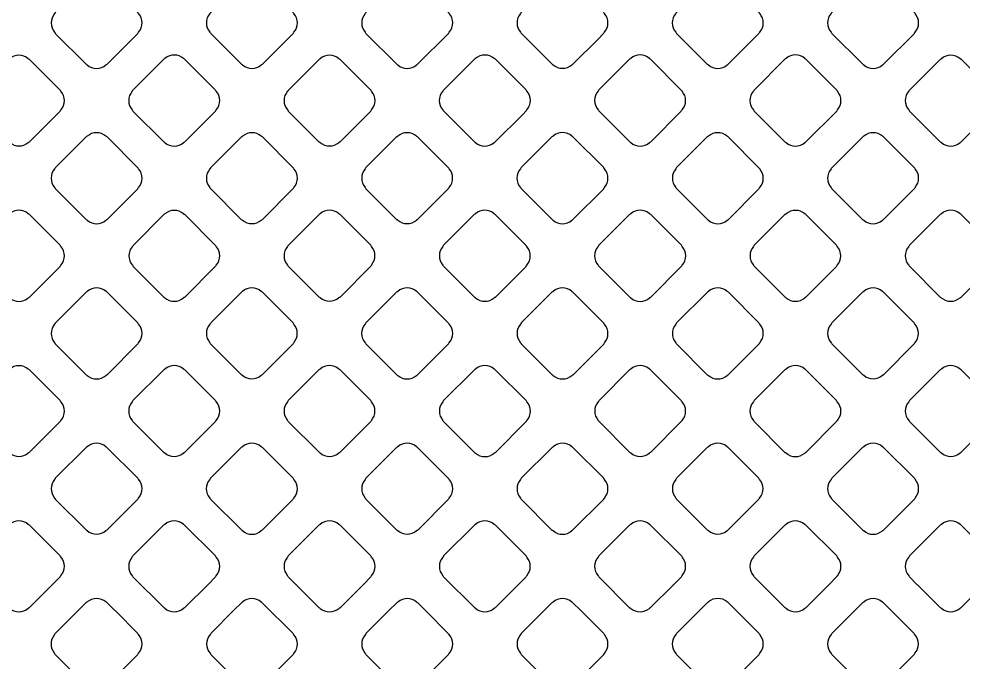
# Model space of a CAD drawing. Extents: x 3811 to 4077, y -444 to -307.
# Drawn here: x 3993.501 to 3994.812, y -379.715 to -378.822 of the extents above; entities that cross this region are included whole.
import ezdxf

# ---------------------------------------------------------------- set-up
doc = ezdxf.new("R2010")
doc.units = 0
doc.layers.add('gbr-dxf', color=7, linetype='Continuous')

msp = doc.modelspace()

# ---------------------------------------------------------------- linework, layer by layer
at = {"layer": 'gbr-dxf', "linetype": 'Continuous'}
for points in [[(3993.5511, -378.8149, 0.379293), (3993.5511, -378.8408, -0.091956), (3993.552, -378.8424), (3993.5947, -378.8851, -0.086956), (3993.5962, -378.886, 0.379731), (3993.6222, -378.886, -0.096265), (3993.6238, -378.885), (3993.6665, -378.8423, -0.096111), (3993.6675, -378.8406, 0.379289), (3993.6675, -378.8147, -0.082787), (3993.6667, -378.8133), (3993.6238, -378.7704, -0.087737), (3993.6223, -378.7695, 0.379287), (3993.5964, -378.7695, -0.096157), (3993.5948, -378.7705), (3993.552, -378.8132, -0.095796)], [(3993.7666, -378.8147, 0.379293), (3993.7666, -378.8407, -0.095956), (3993.7676, -378.8423), (3993.8103, -378.885, -0.092406), (3993.8119, -378.886, 0.379672), (3993.8378, -378.886, -0.095612), (3993.8394, -378.885), (3993.8821, -378.8424, -0.095796), (3993.8831, -378.8408, 0.379293), (3993.883, -378.8148, -0.082756), (3993.8822, -378.8134), (3993.8392, -378.7705, -0.087978), (3993.8377, -378.7696, 0.379672), (3993.8118, -378.7695, -0.095612), (3993.8102, -378.7705), (3993.7676, -378.8131, -0.095602)], [(3993.9821, -378.8149, 0.379214), (3993.9821, -378.8408, -0.087784), (3993.983, -378.8423), (3994.0258, -378.8851, -0.083134), (3994.0272, -378.886, 0.379289), (3994.0532, -378.886, -0.095506), (3994.0548, -378.885), (3994.0976, -378.8423, -0.095535), (3994.0986, -378.8406, 0.379214), (3994.0986, -378.8147, -0.09253), (3994.0976, -378.8131), (3994.055, -378.7705, -0.096558), (3994.0534, -378.7696, 0.379289), (3994.0274, -378.7695, -0.095866), (3994.0258, -378.7705), (3993.9831, -378.8132, -0.095602)], [(3994.1977, -378.8407, -0.091685), (3994.1986, -378.8422), (3994.2413, -378.8849, -0.086956), (3994.2428, -378.8858, 0.379731), (3994.2688, -378.8858, -0.096265), (3994.2704, -378.8849), (3994.3052, -378.8501), (3994.3129, -378.8424, -0.095916), (3994.3139, -378.8407, 0.379731), (3994.3139, -378.8147, -0.100032), (3994.3129, -378.813), (3994.2703, -378.7704, -0.087516), (3994.2688, -378.7695, 0.379731), (3994.2428, -378.7695, -0.09572), (3994.2412, -378.7705), (3994.1986, -378.8131, -0.095916), (3994.1977, -378.8147, 0.379731)], [(3994.413, -378.8147, 0.379293), (3994.4131, -378.8407, -0.095956), (3994.414, -378.8423), (3994.4567, -378.885, -0.091913), (3994.4583, -378.886, 0.379731), (3994.4843, -378.886, -0.09572), (3994.4859, -378.885), (3994.5285, -378.8424, -0.096214), (3994.5295, -378.8407, 0.379672), (3994.5295, -378.8148, -0.095612), (3994.5286, -378.8131), (3994.4857, -378.7703, -0.082834), (3994.4843, -378.7694, 0.379287), (3994.4584, -378.7694, -0.095612), (3994.4567, -378.7704), (3994.414, -378.8131, -0.095602)], [(3994.6287, -378.8407, -0.09572), (3994.6297, -378.8423), (3994.6724, -378.885, -0.091913), (3994.6739, -378.886, 0.379731), (3994.6999, -378.886, -0.095865), (3994.7015, -378.885), (3994.7441, -378.8424, -0.095628), (3994.7451, -378.8408, 0.379731), (3994.7451, -378.8148, -0.083235), (3994.7442, -378.8134), (3994.7013, -378.7705, -0.087639), (3994.6998, -378.7696, 0.379731), (3994.6738, -378.7696, -0.09572), (3994.6722, -378.7705), (3994.6297, -378.8131, -0.096266), (3994.6287, -378.8147, 0.379731)], [(3993.4434, -378.9225, 0.379293), (3993.4434, -378.9485, -0.096625), (3993.4444, -378.9501), (3993.487, -378.9927, -0.091964), (3993.4886, -378.9936, 0.379731), (3993.5145, -378.9936, -0.096265), (3993.5162, -378.9927), (3993.5587, -378.9502, -0.096111), (3993.5596, -378.9485, 0.379289), (3993.5597, -378.9226, -0.095866), (3993.5587, -378.9209), (3993.5162, -378.8784, -0.099727), (3993.5145, -378.8774, 0.379287), (3993.4885, -378.8774, -0.096157), (3993.4869, -378.8784), (3993.4444, -378.9209, -0.095796)], [(3993.6588, -378.9226, 0.379293), (3993.6588, -378.9485, -0.091954), (3993.6597, -378.9501), (3993.7026, -378.9929, -0.087857), (3993.704, -378.9938, 0.379672), (3993.73, -378.9938, -0.096157), (3993.7316, -378.9929), (3993.7744, -378.9501, -0.095602), (3993.7754, -378.9484, 0.379214), (3993.7753, -378.9225, -0.083317), (3993.7745, -378.9211), (3993.7315, -378.8782, -0.087978), (3993.73, -378.8773, 0.379672), (3993.7041, -378.8772, -0.095612), (3993.7025, -378.8782), (3993.6597, -378.9209, -0.095602)], [(3993.8744, -378.9485, -0.091581), (3993.8753, -378.9501), (3993.9179, -378.9926, -0.103498), (3993.9196, -378.9936, 0.379293), (3993.9456, -378.9936, -0.095956), (3993.9472, -378.9926), (3993.9897, -378.9501, -0.096266), (3993.9907, -378.9485, 0.379731), (3993.9907, -378.9225, -0.087314), (3993.9898, -378.921), (3993.9471, -378.8784, -0.092072), (3993.9455, -378.8774, 0.379289), (3993.9196, -378.8774, -0.095506), (3993.918, -378.8784), (3993.8754, -378.921, -0.095935), (3993.8744, -378.9226, 0.379287)], [(3994.0898, -378.9485, -0.087748), (3994.0907, -378.95), (3994.1335, -378.9928, -0.083134), (3994.1349, -378.9937, 0.379731), (3994.1609, -378.9937, -0.096265), (3994.1626, -378.9927), (3994.2006, -378.9547), (3994.2053, -378.95, -0.096266), (3994.2063, -378.9483, 0.379731), (3994.2063, -378.9224, -0.091558), (3994.2053, -378.9208), (3994.1627, -378.8782, -0.096266), (3994.1611, -378.8773, 0.379731), (3994.1351, -378.8773, -0.09572), (3994.1335, -378.8782), (3994.0908, -378.9209, -0.095916), (3994.0898, -378.9225, 0.379731)], [(3994.3053, -378.9483, -0.091085), (3994.3063, -378.9499), (3994.3492, -378.9928, -0.086956), (3994.3506, -378.9937, 0.379293), (3994.3766, -378.9937, -0.096265), (3994.3782, -378.9927), (3994.4207, -378.9502, -0.096332), (3994.4217, -378.9485, 0.379321), (3994.4217, -378.9226, -0.099603), (3994.4207, -378.9209), (3994.378, -378.8781, -0.086956), (3994.3765, -378.8772, 0.379293), (3994.3505, -378.8772, -0.09572), (3994.3489, -378.8782), (3994.3411, -378.886), (3994.3063, -378.9208, -0.096332), (3994.3054, -378.9224, 0.379321)], [(3994.5209, -378.9225, 0.379293), (3994.5209, -378.9485, -0.095956), (3994.5219, -378.9501), (3994.5646, -378.9928, -0.092406), (3994.5661, -378.9938, 0.379672), (3994.5921, -378.9938, -0.095612), (3994.5937, -378.9928), (3994.6364, -378.9502, -0.095602), (3994.6374, -378.9485, 0.379293), (3994.6373, -378.9226, -0.095956), (3994.6364, -378.9209), (3994.5935, -378.8781, -0.08348), (3994.5921, -378.8772, 0.379672), (3994.5662, -378.8772, -0.095612), (3994.5646, -378.8782), (3994.5218, -378.9209, -0.095602)], [(3994.7365, -378.9485, -0.096265), (3994.7375, -378.9502), (3994.7801, -378.9927, -0.091913), (3994.7816, -378.9937, 0.379731), (3994.8076, -378.9937, -0.09572), (3994.8092, -378.9927), (3994.8518, -378.9501, -0.096266), (3994.8528, -378.9485, 0.379731), (3994.8528, -378.9225, -0.082756), (3994.8519, -378.9211), (3994.8091, -378.8783, -0.087515), (3994.8076, -378.8774, 0.379731), (3994.7817, -378.8774, -0.096265), (3994.78, -378.8784), (3994.7375, -378.9209, -0.095916), (3994.7365, -378.9225, 0.379731)], [(3993.5511, -379.0562, -0.087284), (3993.552, -379.0577), (3993.595, -379.1006, -0.08335), (3993.5964, -379.1015, 0.379287), (3993.6223, -379.1015, -0.096157), (3993.6239, -379.1006), (3993.6666, -379.0579, -0.095796), (3993.6675, -379.0563, 0.379293), (3993.6675, -379.0303, -0.087784), (3993.6666, -379.0288), (3993.6238, -378.986, -0.091964), (3993.6222, -378.9851, 0.379731), (3993.5963, -378.9851, -0.095756), (3993.5946, -378.986), (3993.5521, -379.0286, -0.095819), (3993.5511, -379.0302, 0.379289)], [(3993.7666, -379.0563, -0.087343), (3993.7675, -379.0578), (3993.8101, -379.1005, -0.099711), (3993.8118, -379.1014, 0.379293), (3993.8378, -379.1014, -0.095956), (3993.8394, -379.1005), (3993.882, -379.0578, -0.096266), (3993.883, -379.0562, 0.379731), (3993.883, -379.0302, -0.087314), (3993.8821, -379.0287), (3993.8394, -378.986, -0.092072), (3993.8378, -378.9851, 0.379289), (3993.8119, -378.9851, -0.095506), (3993.8103, -378.9861), (3993.7675, -379.0288, -0.095935), (3993.7666, -379.0304, 0.379287)], [(3993.9821, -379.0562, -0.096265), (3993.9831, -379.0579), (3994.0257, -379.1004, -0.09246), (3994.0272, -379.1014, 0.379612), (3994.0532, -379.1014, -0.096157), (3994.0548, -379.1004), (3994.0975, -379.0578, -0.095585), (3994.0985, -379.0561, 0.379324), (3994.0985, -379.0302, -0.082792), (3994.0976, -379.0288), (3994.0547, -378.986, -0.086956), (3994.0532, -378.9851, 0.379293), (3994.0273, -378.9851, -0.096265), (3994.0257, -378.9861), (3993.9831, -379.0286, -0.095916), (3993.9821, -379.0302, 0.379731)], [(3994.1975, -379.0562, -0.091476), (3994.1985, -379.0577), (3994.2413, -379.1006, -0.08752), (3994.2428, -379.1015, 0.379293), (3994.2688, -379.1015, -0.096625), (3994.2704, -379.1005), (3994.313, -379.0579, -0.096023), (3994.314, -379.0562, 0.379672), (3994.314, -379.0303, -0.104099), (3994.313, -379.0285), (3994.2703, -378.9858, -0.091364), (3994.2688, -378.9849, 0.379214), (3994.2428, -378.9849, -0.096625), (3994.2412, -378.9859), (3994.2365, -378.9906), (3994.1985, -379.0286, -0.096128), (3994.1975, -379.0302, 0.379289)], [(3994.4132, -379.0562, -0.091558), (3994.4141, -379.0577), (3994.457, -379.1006, -0.087516), (3994.4584, -379.1015, 0.379731), (3994.4844, -379.1015, -0.095865), (3994.486, -379.1005), (3994.5285, -379.058, -0.095628), (3994.5295, -379.0564, 0.379731), (3994.5295, -379.0304, -0.099825), (3994.5285, -379.0287), (3994.4858, -378.986, -0.087516), (3994.4843, -378.9851, 0.379731), (3994.4584, -378.9851, -0.09572), (3994.4567, -378.986), (3994.4142, -379.0286, -0.096266), (3994.4132, -379.0302, 0.379731)], [(3994.6287, -379.0563, -0.09185), (3994.6296, -379.0579), (3994.6723, -379.1006, -0.088202), (3994.6738, -379.1015, 0.379672), (3994.6998, -379.1015, -0.096157), (3994.7014, -379.1006), (3994.7442, -379.0578, -0.095602), (3994.7451, -379.0561, 0.379293), (3994.7451, -379.0302, -0.083235), (3994.7442, -379.0288), (3994.7014, -378.986, -0.087638), (3994.6999, -378.9851, 0.379289), (3994.674, -378.9851, -0.095506), (3994.6724, -378.986), (3994.6297, -379.0287, -0.098), (3994.6287, -379.0304, 0.379506)], [(3993.4433, -379.164, -0.095866), (3993.4443, -379.1656), (3993.487, -379.2084, -0.091703), (3993.4886, -379.2093, 0.379239), (3993.5145, -379.2093, -0.095612), (3993.5161, -379.2083), (3993.5588, -379.1657, -0.095796), (3993.5598, -379.164, 0.379293), (3993.5598, -379.1381, -0.100032), (3993.5588, -379.1363), (3993.5163, -379.0939, -0.104018), (3993.5145, -379.0928, 0.379731), (3993.4885, -379.0928, -0.09572), (3993.4869, -379.0938), (3993.4443, -379.1364, -0.096266), (3993.4433, -379.138, 0.379289)], [(3993.6589, -379.164, -0.087254), (3993.6598, -379.1655), (3993.7027, -379.2083, -0.083), (3993.704, -379.2092, 0.379293), (3993.73, -379.2092, -0.096119), (3993.7316, -379.2082), (3993.7742, -379.1656, -0.095628), (3993.7752, -379.164, 0.379731), (3993.7752, -379.138, -0.087748), (3993.7743, -379.1365), (3993.7316, -379.0939, -0.092233), (3993.7301, -379.0929, 0.379321), (3993.7041, -379.0929, -0.095506), (3993.7025, -379.0938), (3993.6599, -379.1365, -0.095935), (3993.6589, -379.1381, 0.379148)], [(3993.8743, -379.1381, 0.379293), (3993.8743, -379.1641, -0.087314), (3993.8752, -379.1655), (3993.9178, -379.2081, -0.100115), (3993.9195, -379.2091, 0.379672), (3993.9454, -379.2091, -0.096157), (3993.9471, -379.2082), (3993.9898, -379.1655, -0.095796), (3993.9907, -379.1639, 0.379293), (3993.9907, -379.1379, -0.087748), (3993.9898, -379.1364), (3993.9471, -379.0937, -0.092072), (3993.9455, -379.0928, 0.379289), (3993.9196, -379.0928, -0.095506), (3993.918, -379.0937), (3993.8752, -379.1365, -0.095824)], [(3994.0898, -379.1639, -0.099534), (3994.0908, -379.1656), (3994.1335, -379.2082, -0.095935), (3994.1351, -379.2092, 0.379287), (3994.161, -379.2092, -0.095612), (3994.1627, -379.2082), (3994.2052, -379.1657, -0.095796), (3994.2062, -379.164, 0.379293), (3994.2062, -379.1381, -0.09572), (3994.2052, -379.1365), (3994.1624, -379.0936, -0.083056), (3994.161, -379.0927, 0.379731), (3994.135, -379.0927, -0.09572), (3994.1334, -379.0937), (3994.0908, -379.1363, -0.096332), (3994.0899, -379.1379, 0.379289)], [(3994.3054, -379.164, -0.095866), (3994.3063, -379.1656), (3994.3491, -379.2084, -0.091737), (3994.3507, -379.2093, 0.379276), (3994.3766, -379.2093, -0.095756), (3994.3782, -379.2083), (3994.4209, -379.1656, -0.095602), (3994.4219, -379.164, 0.379293), (3994.4218, -379.1381, -0.100266), (3994.4208, -379.1363), (3994.3784, -379.0939, -0.104063), (3994.3766, -379.0928, 0.379731), (3994.3506, -379.0928, -0.09572), (3994.3489, -379.0938), (3994.3064, -379.1364, -0.096111), (3994.3054, -379.138, 0.379229)], [(3994.521, -379.164, -0.091685), (3994.522, -379.1656), (3994.5647, -379.2083, -0.087297), (3994.5661, -379.2092, 0.379731), (3994.5921, -379.2092, -0.09572), (3994.5937, -379.2082), (3994.6362, -379.1657, -0.096266), (3994.6372, -379.1641, 0.379731), (3994.6372, -379.1381, -0.100032), (3994.6362, -379.1364), (3994.5936, -379.0938, -0.087515), (3994.5922, -379.0929, 0.379731), (3994.5662, -379.0929, -0.096265), (3994.5645, -379.0939), (3994.522, -379.1364, -0.095916), (3994.521, -379.138, 0.379731)], [(3994.7364, -379.164, -0.091846), (3994.7373, -379.1656), (3994.78, -379.2083, -0.089936), (3994.7815, -379.2092, 0.379155), (3994.8075, -379.2092, -0.096367), (3994.8091, -379.2083), (3994.8519, -379.1655, -0.094035), (3994.8529, -379.1639, 0.379032), (3994.8529, -379.1379, -0.083271), (3994.852, -379.1365), (3994.8091, -379.0937, -0.087978), (3994.8076, -379.0928, 0.379289), (3994.7817, -379.0928, -0.095866), (3994.7801, -379.0937), (3994.7374, -379.1364, -0.098209), (3994.7364, -379.1381, 0.379506)], [(3993.5511, -379.2718, -0.087343), (3993.552, -379.2733), (3993.5948, -379.3162, -0.083), (3993.5962, -379.317, 0.379293), (3993.6222, -379.317, -0.09572), (3993.6238, -379.316), (3993.6665, -379.2733, -0.096266), (3993.6675, -379.2717, 0.379731), (3993.6675, -379.2457, -0.091558), (3993.6666, -379.2442), (3993.624, -379.2016, -0.096332), (3993.6224, -379.2006, 0.379289), (3993.5964, -379.2006, -0.095506), (3993.5948, -379.2015), (3993.552, -379.2443, -0.095935), (3993.5511, -379.2459, 0.379287)], [(3993.7666, -379.2717, -0.087686), (3993.7675, -379.2732), (3993.8103, -379.316, -0.083559), (3993.8117, -379.3169, 0.379672), (3993.8377, -379.3169, -0.096157), (3993.8393, -379.3159), (3993.882, -379.2733, -0.095796), (3993.8829, -379.2717, 0.379293), (3993.8829, -379.2457, -0.087784), (3993.882, -379.2442), (3993.8393, -379.2015, -0.092233), (3993.8377, -379.2006, 0.379289), (3993.8118, -379.2006, -0.095866), (3993.8102, -379.2015), (3993.7676, -379.2441, -0.098209), (3993.7666, -379.2458, 0.379506)], [(3993.982, -379.2717, -0.09148), (3993.9829, -379.2733), (3994.0258, -379.3161, -0.0873), (3994.0273, -379.317, 0.379324), (3994.0532, -379.317, -0.096157), (3994.0548, -379.3161), (3994.0976, -379.2733, -0.095394), (3994.0986, -379.2717, 0.379214), (3994.0986, -379.2457, -0.083235), (3994.0977, -379.2443), (3994.0547, -379.2014, -0.086956), (3994.0533, -379.2005, 0.379731), (3994.0273, -379.2005, -0.09572), (3994.0257, -379.2014), (3993.983, -379.2441, -0.096332), (3993.982, -379.2458, 0.379289)], [(3994.1977, -379.2717, -0.099534), (3994.1987, -379.2734), (3994.2413, -379.316, -0.095935), (3994.2429, -379.317, 0.379287), (3994.2689, -379.317, -0.095612), (3994.2705, -379.316), (3994.3131, -379.2735, -0.095602), (3994.314, -379.2719, 0.379293), (3994.314, -379.2459, -0.095956), (3994.313, -379.2443), (3994.2702, -379.2014, -0.083056), (3994.2688, -379.2006, 0.379731), (3994.2428, -379.2006, -0.09572), (3994.2412, -379.2015), (3994.1987, -379.2441, -0.096332), (3994.1977, -379.2457, 0.379289)], [(3994.4132, -379.2718, -0.091954), (3994.4141, -379.2734), (3994.4568, -379.3161, -0.087978), (3994.4583, -379.317, 0.379672), (3994.4843, -379.317, -0.095612), (3994.4859, -379.316), (3994.5286, -379.2734, -0.095602), (3994.5295, -379.2717, 0.379293), (3994.5295, -379.2458, -0.103917), (3994.5285, -379.244), (3994.486, -379.2015, -0.092126), (3994.4845, -379.2006, 0.379289), (3994.4585, -379.2006, -0.095866), (3994.4569, -379.2015), (3994.4142, -379.2442, -0.098209), (3994.4132, -379.2459, 0.379506)], [(3994.6287, -379.2717, -0.09148), (3994.6296, -379.2732), (3994.6724, -379.316, -0.087862), (3994.6739, -379.3169, 0.379059), (3994.6998, -379.3169, -0.09437), (3994.7014, -379.316), (3994.744, -379.2734, -0.096539), (3994.745, -379.2718, 0.379208), (3994.7449, -379.2458, -0.099825), (3994.7439, -379.2441), (3994.7013, -379.2015, -0.087516), (3994.6998, -379.2006, 0.379731), (3994.6739, -379.2006, -0.09572), (3994.6722, -379.2015), (3994.6297, -379.2441, -0.096332), (3994.6287, -379.2457, 0.379289)], [(3993.4434, -379.3795, -0.103612), (3993.4445, -379.3813), (3993.4868, -379.4237, -0.09979), (3993.4886, -379.4247, 0.379731), (3993.5145, -379.4247, -0.09572), (3993.5162, -379.4237), (3993.5587, -379.3812, -0.096266), (3993.5596, -379.3796, 0.379731), (3993.5596, -379.3536, -0.091558), (3993.5587, -379.352), (3993.5161, -379.3094, -0.096266), (3993.5145, -379.3085, 0.379731), (3993.4885, -379.3085, -0.09572), (3993.4869, -379.3094), (3993.4444, -379.3519, -0.096266), (3993.4434, -379.3535, 0.379731)], [(3993.6588, -379.3536, 0.379293), (3993.6588, -379.3796, -0.087784), (3993.6597, -379.381), (3993.7025, -379.4238, -0.083559), (3993.7039, -379.4247, 0.379672), (3993.7299, -379.4247, -0.096157), (3993.7315, -379.4238), (3993.7743, -379.381, -0.095796), (3993.7752, -379.3794, 0.379293), (3993.7752, -379.3534, -0.091956), (3993.7743, -379.3518), (3993.7317, -379.3093, -0.095819), (3993.7301, -379.3083, 0.379289), (3993.7041, -379.3083, -0.095866), (3993.7025, -379.3092), (3993.6597, -379.352, -0.095796)], [(3993.8743, -379.3794, -0.082787), (3993.8751, -379.3808), (3993.918, -379.4237, -0.095585), (3993.9196, -379.4247, 0.379287), (3993.9456, -379.4247, -0.096157), (3993.9472, -379.4237), (3993.9898, -379.3811, -0.095796), (3993.9907, -379.3795, 0.379293), (3993.9907, -379.3536, -0.092348), (3993.9898, -379.352), (3993.9471, -379.3093, -0.095916), (3993.9454, -379.3083, 0.379731), (3993.9194, -379.3083, -0.095756), (3993.9178, -379.3093), (3993.8753, -379.3518, -0.095819), (3993.8743, -379.3535, 0.379289)], [(3994.0899, -379.3795, -0.09572), (3994.0908, -379.3812), (3994.1335, -379.4239, -0.091913), (3994.1351, -379.4248, 0.379731), (3994.1611, -379.4248, -0.095865), (3994.1627, -379.4238), (3994.2053, -379.3812, -0.095628), (3994.2063, -379.3796, 0.379731), (3994.2063, -379.3536, -0.095756), (3994.2053, -379.352), (3994.1625, -379.3091, -0.082892), (3994.1611, -379.3083, 0.379731), (3994.1351, -379.3083, -0.09572), (3994.1335, -379.3092), (3994.0908, -379.3519, -0.096266), (3994.0899, -379.3536, 0.379731)], [(3994.3055, -379.3795, -0.100032), (3994.3065, -379.3812), (3994.349, -379.4237, -0.095916), (3994.3506, -379.4247, 0.379731), (3994.3766, -379.4247, -0.096265), (3994.3782, -379.4237), (3994.4207, -379.3812, -0.095916), (3994.4217, -379.3796, 0.379731), (3994.4217, -379.3536, -0.096265), (3994.4207, -379.352), (3994.378, -379.3093, -0.083056), (3994.3766, -379.3084, 0.379731), (3994.3507, -379.3084, -0.09572), (3994.349, -379.3094), (3994.3065, -379.3519, -0.096266), (3994.3055, -379.3536, 0.379731)], [(3994.5209, -379.3795, -0.091558), (3994.5218, -379.3811), (3994.5645, -379.4238, -0.090168), (3994.5661, -379.4247, 0.379224), (3994.592, -379.4248, -0.094632), (3994.5936, -379.4238), (3994.6363, -379.3811, -0.094533), (3994.6373, -379.3795, 0.379293), (3994.6372, -379.3535, -0.106201), (3994.6362, -379.3517), (3994.5937, -379.3092, -0.091913), (3994.5922, -379.3083, 0.379731), (3994.5662, -379.3083, -0.09572), (3994.5645, -379.3092), (3994.5219, -379.3519, -0.096266), (3994.5209, -379.3536, 0.379731)], [(3994.7364, -379.3535, 0.379293), (3994.7364, -379.3795, -0.090058), (3994.7374, -379.381), (3994.7802, -379.4238, -0.083134), (3994.7816, -379.4247, 0.379731), (3994.8076, -379.4247, -0.096265), (3994.8092, -379.4237), (3994.8518, -379.3811, -0.095916), (3994.8528, -379.3795, 0.379731), (3994.8528, -379.3535, -0.087274), (3994.8519, -379.3521), (3994.8091, -379.3093, -0.091703), (3994.8075, -379.3083, 0.379107), (3994.7816, -379.3083, -0.095866), (3994.78, -379.3093), (3994.7374, -379.3519, -0.095824)], [(3993.5511, -379.4872, -0.095612), (3993.552, -379.4889), (3993.5947, -379.5315, -0.091364), (3993.5962, -379.5324, 0.379293), (3993.6222, -379.5324, -0.096265), (3993.6238, -379.5314), (3993.6664, -379.4888, -0.095916), (3993.6674, -379.4872, 0.379731), (3993.6674, -379.4612, -0.083235), (3993.6665, -379.4598), (3993.6237, -379.417, -0.088202), (3993.6222, -379.4161, 0.379229), (3993.5963, -379.4161, -0.095866), (3993.5946, -379.4171), (3993.552, -379.4597, -0.095585), (3993.5511, -379.4613, 0.379196)], [(3993.7665, -379.4873, -0.082756), (3993.7673, -379.4887), (3993.8102, -379.5315, -0.095916), (3993.8118, -379.5325, 0.379731), (3993.8378, -379.5325, -0.096265), (3993.8394, -379.5315), (3993.882, -379.4889, -0.096266), (3993.883, -379.4872, 0.379731), (3993.883, -379.4613, -0.09572), (3993.882, -379.4596), (3993.8394, -379.417, -0.09979), (3993.8377, -379.416, 0.379731), (3993.8117, -379.416, -0.09572), (3993.8101, -379.417), (3993.7674, -379.4597, -0.096266), (3993.7665, -379.4613, 0.379731)], [(3993.9821, -379.4873, -0.087748), (3993.983, -379.4887), (3994.026, -379.5317, -0.083134), (3994.0274, -379.5325, 0.379731), (3994.0533, -379.5325, -0.096265), (3994.055, -379.5316), (3994.0976, -379.489, -0.095916), (3994.0986, -379.4873, 0.379731), (3994.0986, -379.4614, -0.087748), (3994.0976, -379.4599), (3994.0548, -379.4171, -0.091964), (3994.0533, -379.4161, 0.379731), (3994.0273, -379.4161, -0.096265), (3994.0257, -379.4171), (3993.9831, -379.4596, -0.095916), (3993.9821, -379.4613, 0.379731)], [(3994.1977, -379.4874, -0.09572), (3994.1986, -379.489), (3994.2412, -379.5316, -0.091964), (3994.2428, -379.5325, 0.379731), (3994.2688, -379.5325, -0.096265), (3994.2704, -379.5315), (3994.313, -379.4889, -0.096266), (3994.314, -379.4873, 0.379731), (3994.314, -379.4613, -0.09572), (3994.313, -379.4597), (3994.2703, -379.417, -0.083121), (3994.2689, -379.4161, 0.379731), (3994.243, -379.4161, -0.096265), (3994.2413, -379.4171), (3994.1986, -379.4597, -0.096266), (3994.1977, -379.4614, 0.379731)], [(3994.4132, -379.4872, -0.100266), (3994.4142, -379.4889), (3994.4567, -379.5315, -0.096227), (3994.4584, -379.5324, 0.379155), (3994.4843, -379.5325, -0.095236), (3994.4859, -379.5315), (3994.5285, -379.4889, -0.09584), (3994.5294, -379.4873, 0.379506), (3994.5294, -379.4614, -0.095973), (3994.5285, -379.4597), (3994.4857, -379.417, -0.083121), (3994.4843, -379.4161, 0.379731), (3994.4584, -379.4161, -0.096265), (3994.4567, -379.4171), (3994.4142, -379.4596, -0.095916), (3994.4132, -379.4613, 0.379731)], [(3994.6286, -379.4613, 0.379475), (3994.6286, -379.4873, -0.087784), (3994.6295, -379.4888), (3994.6724, -379.5317, -0.083651), (3994.6738, -379.5325, 0.379321), (3994.6998, -379.5326, -0.095506), (3994.7014, -379.5316), (3994.7442, -379.4888, -0.095895), (3994.7451, -379.4872, 0.378943), (3994.7451, -379.4612, -0.091476), (3994.7442, -379.4597), (3994.7015, -379.417, -0.096128), (3994.6999, -379.416, 0.379155), (3994.6739, -379.416, -0.095614), (3994.6723, -379.417), (3994.6296, -379.4597, -0.095204)], [(3993.4432, -379.5951, -0.08701), (3993.4441, -379.5965), (3993.4868, -379.6392, -0.096332), (3993.4884, -379.6402, 0.37981), (3993.5144, -379.6402, -0.096625), (3993.516, -379.6392), (3993.548, -379.6072), (3993.5483, -379.607), (3993.5587, -379.5965, -0.095824), (3993.5597, -379.5949, 0.379293), (3993.5597, -379.569, -0.087784), (3993.5588, -379.5675), (3993.5161, -379.5248, -0.091964), (3993.5145, -379.5238, 0.379731), (3993.4885, -379.5238, -0.096265), (3993.4869, -379.5248), (3993.4442, -379.5675, -0.096111), (3993.4432, -379.5691, 0.379289)], [(3993.6587, -379.595, -0.09148), (3993.6597, -379.5965), (3993.7025, -379.6393, -0.092233), (3993.704, -379.6402, 0.37981), (3993.73, -379.6402, -0.095956), (3993.7316, -379.6393), (3993.7639, -379.607), (3993.7742, -379.5967, -0.095602), (3993.7752, -379.595, 0.379293), (3993.7752, -379.5691, -0.087748), (3993.7743, -379.5676), (3993.7315, -379.5248, -0.091913), (3993.7299, -379.5238, 0.379731), (3993.7039, -379.5238, -0.09572), (3993.7023, -379.5248), (3993.6597, -379.5674, -0.096332), (3993.6588, -379.569, 0.379289)], [(3993.8743, -379.5951, -0.082704), (3993.8751, -379.5965), (3993.8857, -379.607, -0.023912), (3993.8872, -379.6087), (3993.9178, -379.6393, -0.105123), (3993.9196, -379.6403, 0.379404), (3993.9456, -379.6403, -0.096157), (3993.9472, -379.6394), (3993.9795, -379.6071), (3993.9899, -379.5967, -0.095602), (3993.9909, -379.595, 0.379293), (3993.9908, -379.5691, -0.095956), (3993.9899, -379.5674), (3993.9473, -379.5248, -0.09979), (3993.9455, -379.5238, 0.379731), (3993.9196, -379.5238, -0.09572), (3993.9179, -379.5248), (3993.8753, -379.5675, -0.096332), (3993.8743, -379.5691, 0.379289)], [(3994.0899, -379.5951, -0.082787), (3994.0908, -379.5965), (3994.1336, -379.6393, -0.088202), (3994.1351, -379.6402, 0.37981), (3994.1611, -379.6402, -0.095956), (3994.1627, -379.6392), (3994.1949, -379.6071), (3994.2053, -379.5967, -0.095602), (3994.2062, -379.595, 0.379293), (3994.2062, -379.5691, -0.091954), (3994.2053, -379.5675), (3994.1627, -379.5249, -0.095916), (3994.1611, -379.524, 0.379731), (3994.1351, -379.524, -0.096265), (3994.1335, -379.5249), (3994.0909, -379.5675, -0.096111), (3994.0899, -379.5691, 0.379289)], [(3994.3053, -379.5951, -0.087248), (3994.3062, -379.5966), (3994.349, -379.6394, -0.088779), (3994.3505, -379.6403, 0.379117), (3994.3764, -379.6403, -0.09601), (3994.3781, -379.6393), (3994.4098, -379.6076, -0.011237), (3994.4104, -379.607), (3994.4208, -379.5966, -0.096023), (3994.4218, -379.5949, 0.379538), (3994.4218, -379.569, -0.087049), (3994.4209, -379.5675), (3994.3781, -379.5248, -0.091913), (3994.3766, -379.5238, 0.379731), (3994.3506, -379.5238, -0.09572), (3994.349, -379.5248), (3994.3063, -379.5675, -0.096111), (3994.3053, -379.5691, 0.379321)], [(3994.5209, -379.595, -0.09185), (3994.5218, -379.5966), (3994.5644, -379.6391, -0.104691), (3994.5662, -379.6402, 0.37981), (3994.5922, -379.6402, -0.096625), (3994.5938, -379.6392), (3994.6258, -379.6072), (3994.626, -379.607), (3994.6363, -379.5967, -0.097673), (3994.6373, -379.595, 0.378687), (3994.6373, -379.5691, -0.0865), (3994.6364, -379.5676), (3994.5936, -379.5248, -0.091364), (3994.592, -379.5239, 0.379293), (3994.5661, -379.5239, -0.09744), (3994.5644, -379.5249), (3994.5218, -379.5674, -0.096726), (3994.5209, -379.5691, 0.379287)], [(3994.7363, -379.5692, 0.378603), (3994.7364, -379.5951, -0.085248), (3994.7373, -379.5965), (3994.7477, -379.607, -0.024107), (3994.7493, -379.6087), (3994.7797, -379.6392, -0.104691), (3994.7816, -379.6402, 0.37981), (3994.8075, -379.6402, -0.095973), (3994.8092, -379.6392), (3994.8518, -379.5965, -0.095602), (3994.8528, -379.5949, 0.378906), (3994.8528, -379.569, -0.095506), (3994.8518, -379.5673), (3994.8093, -379.5248, -0.099849), (3994.8076, -379.5238, 0.378815), (3994.7817, -379.5238, -0.095506), (3994.78, -379.5248), (3994.7373, -379.5675, -0.095293)], [(3993.551, -379.7028, -0.092162), (3993.5519, -379.7043), (3993.5948, -379.7472, -0.087645), (3993.5962, -379.7481, 0.379201), (3993.6222, -379.7481, -0.096625), (3993.6238, -379.7471), (3993.6665, -379.7044, -0.096111), (3993.6675, -379.7027, 0.37981), (3993.6675, -379.6768, -0.09253), (3993.6665, -379.6752), (3993.6353, -379.6439, -0.015077), (3993.6343, -379.643), (3993.6236, -379.6323, -0.083), (3993.6222, -379.6315, 0.378815), (3993.5963, -379.6315, -0.095506), (3993.5947, -379.6324), (3993.5519, -379.6752, -0.096627), (3993.551, -379.6768, 0.3795)], [(3993.7667, -379.7027, -0.104392), (3993.7677, -379.7045), (3993.8102, -379.747, -0.100151), (3993.8119, -379.748, 0.37981), (3993.8379, -379.748, -0.095956), (3993.8395, -379.747), (3993.882, -379.7046, -0.096332), (3993.883, -379.7029, 0.37981), (3993.883, -379.677, -0.096625), (3993.882, -379.6753), (3993.8391, -379.6325, -0.082483), (3993.8378, -379.6316, 0.378906), (3993.8118, -379.6316, -0.095506), (3993.8102, -379.6326), (3993.7998, -379.6429), (3993.7676, -379.6751, -0.096627), (3993.7667, -379.6768, 0.379731)], [(3993.9822, -379.6769, 0.379562), (3993.9822, -379.7028, -0.108195), (3993.9832, -379.7047), (3994.0255, -379.747, -0.10437), (3994.0273, -379.748, 0.379308), (3994.0532, -379.748, -0.09601), (3994.0549, -379.7471), (3994.0975, -379.7044, -0.096227), (3994.0985, -379.7028, 0.379422), (3994.0985, -379.6768, -0.108195), (3994.0974, -379.675), (3994.0663, -379.6439, -0.014887), (3994.0654, -379.6429), (3994.055, -379.6325, -0.091631), (3994.0534, -379.6316, 0.378815), (3994.0275, -379.6316, -0.095866), (3994.0258, -379.6326), (3994.0154, -379.643), (3993.9831, -379.6752, -0.096328)], [(3994.1977, -379.7027, -0.092348), (3994.1986, -379.7043), (3994.2414, -379.747, -0.088547), (3994.2428, -379.748, 0.379237), (3994.2688, -379.748, -0.095506), (3994.2704, -379.747), (3994.313, -379.7044, -0.095585), (3994.314, -379.7028, 0.379465), (3994.314, -379.6768, -0.092348), (3994.313, -379.6752), (3994.2817, -379.6439, -0.014794), (3994.2807, -379.643), (3994.2703, -379.6325, -0.0873), (3994.2688, -379.6316, 0.378906), (3994.2429, -379.6316, -0.095506), (3994.2412, -379.6326), (3994.2308, -379.643), (3994.1987, -379.6751, -0.096627), (3994.1977, -379.6768, 0.379731)], [(3994.4131, -379.7028, -0.09253), (3994.414, -379.7044), (3994.4568, -379.7471, -0.088207), (3994.4583, -379.7481, 0.379451), (3994.4842, -379.7481, -0.096117), (3994.4859, -379.7471), (3994.5286, -379.7044, -0.095895), (3994.5296, -379.7027, 0.378879), (3994.5296, -379.6768, -0.092052), (3994.5286, -379.6752), (3994.4973, -379.6439, -0.014794), (3994.4964, -379.643), (3994.4857, -379.6324, -0.08232), (3994.4844, -379.6315, 0.378858), (3994.4584, -379.6315, -0.095862), (3994.4568, -379.6325), (3994.4141, -379.6752, -0.096314), (3994.4131, -379.6768, 0.379731)], [(3994.6287, -379.6768, 0.37947), (3994.6287, -379.7028, -0.096458), (3994.6297, -379.7044), (3994.6722, -379.747, -0.092289), (3994.6738, -379.7479, 0.37981), (3994.6998, -379.7479, -0.096625), (3994.7014, -379.747), (3994.744, -379.7044, -0.096332), (3994.745, -379.7027, 0.37981), (3994.745, -379.6768, -0.087784), (3994.744, -379.6753), (3994.7012, -379.6325, -0.082834), (3994.6998, -379.6316, 0.379196), (3994.6739, -379.6316, -0.096157), (3994.6723, -379.6326), (3994.6297, -379.6752, -0.096527)]]:
    msp.add_lwpolyline(points, format="xyb", close=True, dxfattribs=at)

doc.saveas('drawing.dxf')
